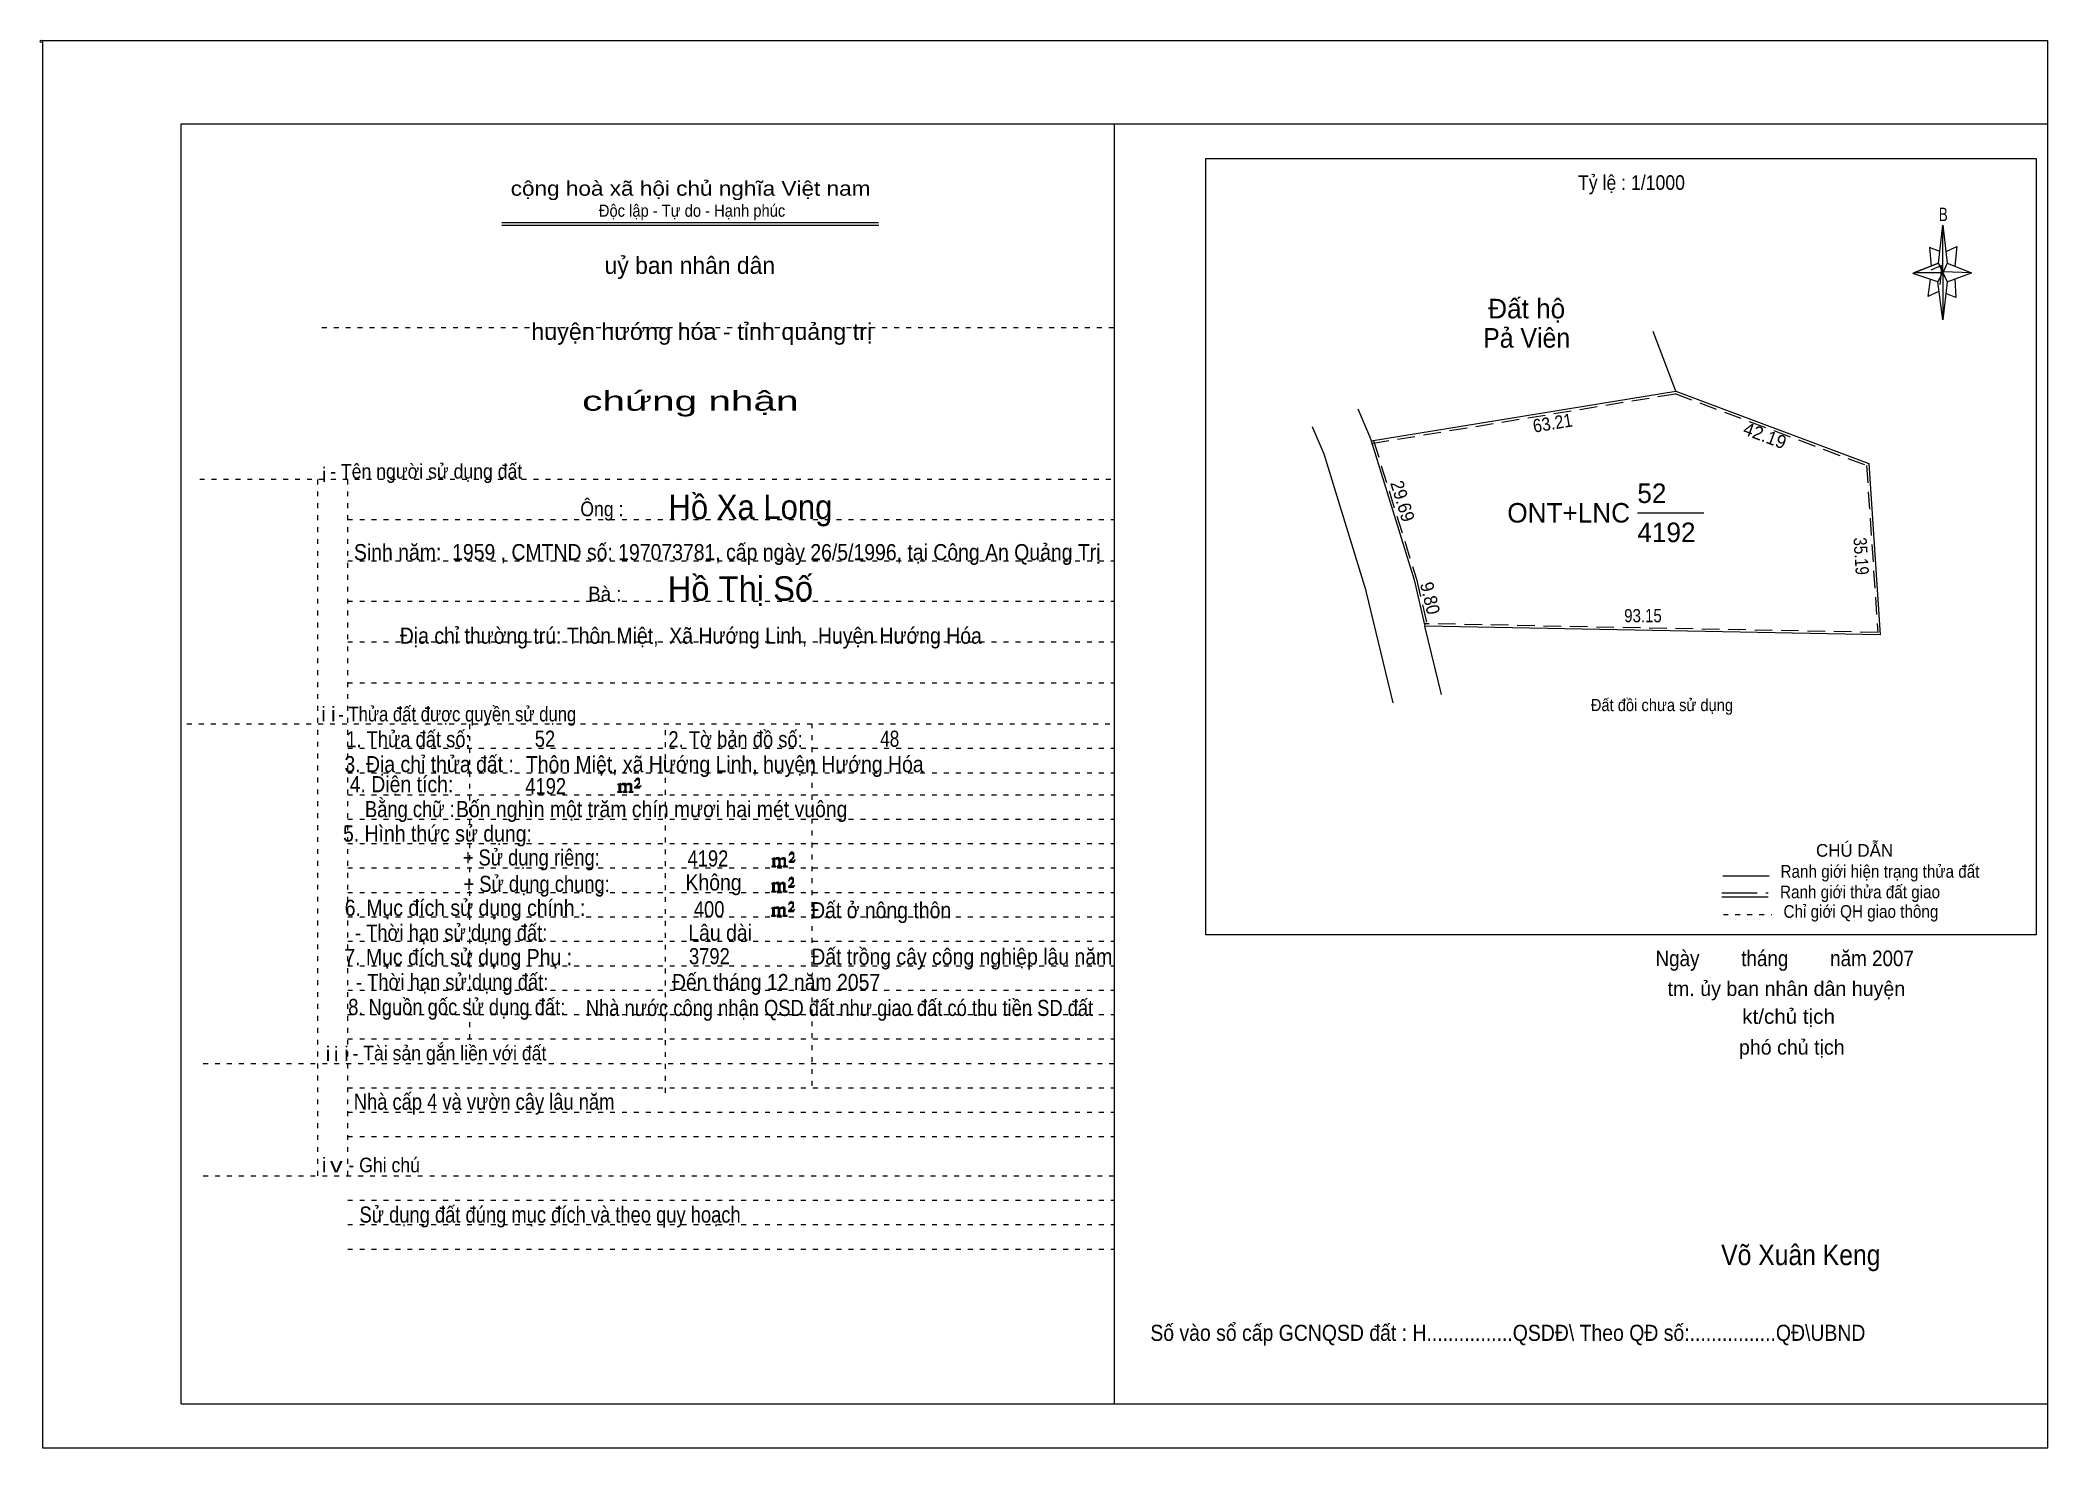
# Model space of a CAD drawing. Header units: centimetres. Extents: x -1.6 to 39.5, y -3.3 to 25.5.
import ezdxf
from ezdxf.enums import TextEntityAlignment as Align

# ---------------------------------------------------------------- set-up
doc = ezdxf.new("R2010")
doc.units = ezdxf.units.CM
doc.header["$LTSCALE"] = 0.12
for name, pattern in [('DOTTED', [1.5, 0.3, -1.2]), ('LONG_DASHED', [7.5, 6, -1.5]), ('MEDIUM_DASHED', [4.5, 3, -1.5])]:
    doc.linetypes.add(name, pattern=pattern)
for name, color, linetype, lineweight in [('1', 7, 'DOTTED', 13), ('10', 7, 'Continuous', 13), ('13', 7, 'Continuous', 13), ('4', 7, 'Continuous', 13), ('5', 7, 'Continuous', 13), ('50', 7, 'Continuous', 13)]:
    doc.layers.add(name, color=color, linetype=linetype, lineweight=lineweight)
doc.layers.add('30', color=7, linetype='Continuous')

msp = doc.modelspace()

# ---------------------------------------------------------------- hatches: boundary and pattern name
at = {"layer": '50'}
for points in [[(10.27, 10.13), (10.27, 10.12), (10.27, 10.11), (10.25, 10.11), (10.24, 10.11), (10.24, 10.1), (10.33, 10.1), (10.33, 10.11), (10.32, 10.11), (10.31, 10.11), (10.31, 10.12), (10.31, 10.13), (10.31, 10.24), (10.31, 10.25), (10.32, 10.26), (10.34, 10.26), (10.35, 10.26), (10.36, 10.26), (10.37, 10.25), (10.39, 10.22), (10.39, 10.13), (10.37, 10.12), (10.37, 10.11), (10.36, 10.11), (10.35, 10.11), (10.35, 10.1), (10.44, 10.1), (10.44, 10.11), (10.43, 10.11), (10.42, 10.11), (10.42, 10.12), (10.42, 10.13), (10.42, 10.24), (10.44, 10.26), (10.45, 10.26), (10.46, 10.26), (10.49, 10.26), (10.49, 10.25), (10.5, 10.24), (10.5, 10.22), (10.5, 10.13), (10.5, 10.12), (10.49, 10.11), (10.49, 10.11), (10.47, 10.11), (10.47, 10.1), (10.56, 10.1), (10.56, 10.11), (10.55, 10.11), (10.54, 10.11), (10.53, 10.12), (10.53, 10.13), (10.53, 10.2), (10.53, 10.25), (10.53, 10.26), (10.52, 10.27), (10.5, 10.28), (10.47, 10.28), (10.46, 10.28), (10.44, 10.27), (10.41, 10.25), (10.41, 10.26), (10.4, 10.28), (10.39, 10.28), (10.37, 10.28), (10.35, 10.28), (10.34, 10.28), (10.32, 10.26), (10.31, 10.26), (10.31, 10.25), (10.31, 10.25), (10.31, 10.26), (10.31, 10.28), (10.24, 10.26), (10.24, 10.26), (10.25, 10.26), (10.27, 10.25), (10.27, 10.24), (10.27, 10.23)], [(10.69, 10.19), (10.72, 10.24), (10.72, 10.24), (10.71, 10.22), (10.69, 10.22), (10.68, 10.22), (10.63, 10.22), (10.66, 10.26), (10.67, 10.27), (10.69, 10.28), (10.69, 10.3), (10.69, 10.32), (10.69, 10.34), (10.69, 10.35), (10.69, 10.37), (10.68, 10.38), (10.67, 10.38), (10.66, 10.39), (10.65, 10.39), (10.63, 10.38), (10.63, 10.38), (10.62, 10.37), (10.61, 10.35), (10.59, 10.33), (10.61, 10.33), (10.61, 10.35), (10.62, 10.35), (10.63, 10.36), (10.65, 10.36), (10.66, 10.36), (10.67, 10.35), (10.68, 10.35), (10.68, 10.32), (10.68, 10.3), (10.66, 10.28), (10.66, 10.26), (10.65, 10.25), (10.59, 10.2), (10.59, 10.19)], [(13.42, 8.61), (13.42, 8.6), (13.42, 8.59), (13.41, 8.59), (13.4, 8.59), (13.4, 8.57), (13.48, 8.57), (13.48, 8.59), (13.47, 8.59), (13.46, 8.59), (13.46, 8.6), (13.46, 8.61), (13.46, 8.72), (13.46, 8.73), (13.47, 8.74), (13.5, 8.74), (13.51, 8.74), (13.52, 8.74), (13.53, 8.73), (13.54, 8.69), (13.54, 8.61), (13.53, 8.6), (13.53, 8.59), (13.52, 8.59), (13.51, 8.59), (13.51, 8.57), (13.6, 8.57), (13.6, 8.59), (13.58, 8.59), (13.57, 8.59), (13.57, 8.6), (13.57, 8.61), (13.57, 8.72), (13.6, 8.74), (13.61, 8.74), (13.62, 8.74), (13.64, 8.74), (13.64, 8.73), (13.65, 8.72), (13.65, 8.69), (13.65, 8.61), (13.65, 8.6), (13.64, 8.59), (13.64, 8.59), (13.63, 8.59), (13.63, 8.57), (13.72, 8.57), (13.72, 8.59), (13.7, 8.59), (13.69, 8.59), (13.68, 8.6), (13.68, 8.61), (13.68, 8.68), (13.68, 8.73), (13.68, 8.74), (13.67, 8.75), (13.65, 8.76), (13.63, 8.76), (13.62, 8.76), (13.6, 8.75), (13.56, 8.73), (13.56, 8.74), (13.55, 8.76), (13.54, 8.76), (13.53, 8.76), (13.51, 8.76), (13.5, 8.76), (13.47, 8.74), (13.46, 8.74), (13.46, 8.73), (13.46, 8.73), (13.46, 8.74), (13.46, 8.76), (13.4, 8.74), (13.4, 8.74), (13.41, 8.74), (13.42, 8.73), (13.42, 8.72), (13.42, 8.71)], [(13.85, 8.67), (13.87, 8.72), (13.87, 8.72), (13.86, 8.69), (13.85, 8.69), (13.84, 8.69), (13.78, 8.69), (13.82, 8.74), (13.83, 8.75), (13.85, 8.76), (13.85, 8.78), (13.85, 8.79), (13.85, 8.82), (13.85, 8.83), (13.85, 8.85), (13.84, 8.86), (13.83, 8.86), (13.82, 8.87), (13.8, 8.87), (13.78, 8.86), (13.78, 8.86), (13.77, 8.85), (13.76, 8.83), (13.75, 8.81), (13.76, 8.81), (13.76, 8.83), (13.77, 8.83), (13.78, 8.84), (13.8, 8.84), (13.82, 8.84), (13.83, 8.83), (13.84, 8.83), (13.84, 8.79), (13.84, 8.78), (13.82, 8.76), (13.82, 8.74), (13.8, 8.73), (13.75, 8.68), (13.75, 8.67)], [(13.41, 8.09), (13.41, 8.08), (13.41, 8.07), (13.4, 8.07), (13.39, 8.07), (13.39, 8.06), (13.48, 8.06), (13.48, 8.07), (13.47, 8.07), (13.45, 8.07), (13.45, 8.08), (13.45, 8.09), (13.45, 8.2), (13.45, 8.21), (13.47, 8.23), (13.49, 8.23), (13.5, 8.23), (13.51, 8.23), (13.52, 8.21), (13.53, 8.18), (13.53, 8.09), (13.52, 8.08), (13.52, 8.07), (13.51, 8.07), (13.5, 8.07), (13.5, 8.06), (13.59, 8.06), (13.59, 8.07), (13.58, 8.07), (13.57, 8.07), (13.57, 8.08), (13.57, 8.09), (13.57, 8.2), (13.59, 8.23), (13.6, 8.23), (13.61, 8.23), (13.63, 8.23), (13.63, 8.21), (13.64, 8.2), (13.64, 8.18), (13.64, 8.09), (13.64, 8.08), (13.63, 8.07), (13.63, 8.07), (13.62, 8.07), (13.62, 8.06), (13.71, 8.06), (13.71, 8.07), (13.7, 8.07), (13.69, 8.07), (13.67, 8.08), (13.67, 8.09), (13.67, 8.17), (13.67, 8.21), (13.67, 8.23), (13.66, 8.24), (13.64, 8.25), (13.62, 8.25), (13.61, 8.25), (13.59, 8.24), (13.55, 8.21), (13.55, 8.23), (13.54, 8.25), (13.53, 8.25), (13.52, 8.25), (13.5, 8.25), (13.49, 8.25), (13.47, 8.23), (13.45, 8.23), (13.45, 8.21), (13.45, 8.21), (13.45, 8.23), (13.45, 8.25), (13.39, 8.23), (13.39, 8.23), (13.4, 8.23), (13.41, 8.21), (13.41, 8.2), (13.41, 8.19)], [(13.84, 8.16), (13.86, 8.2), (13.86, 8.2), (13.85, 8.18), (13.84, 8.18), (13.83, 8.18), (13.77, 8.18), (13.81, 8.23), (13.82, 8.24), (13.84, 8.25), (13.84, 8.27), (13.84, 8.28), (13.84, 8.3), (13.84, 8.31), (13.84, 8.34), (13.83, 8.35), (13.82, 8.35), (13.81, 8.36), (13.8, 8.36), (13.77, 8.35), (13.77, 8.35), (13.76, 8.34), (13.75, 8.31), (13.74, 8.29), (13.75, 8.29), (13.75, 8.31), (13.76, 8.31), (13.77, 8.33), (13.8, 8.33), (13.81, 8.33), (13.82, 8.31), (13.83, 8.31), (13.83, 8.28), (13.83, 8.27), (13.81, 8.25), (13.81, 8.23), (13.8, 8.21), (13.74, 8.17), (13.74, 8.16)], [(13.84, 7.66), (13.86, 7.71), (13.86, 7.71), (13.85, 7.68), (13.84, 7.68), (13.83, 7.68), (13.77, 7.68), (13.81, 7.73), (13.82, 7.74), (13.84, 7.75), (13.84, 7.77), (13.84, 7.78), (13.84, 7.81), (13.84, 7.82), (13.84, 7.84), (13.83, 7.85), (13.82, 7.85), (13.81, 7.86), (13.79, 7.86), (13.77, 7.85), (13.77, 7.85), (13.76, 7.84), (13.75, 7.82), (13.74, 7.8), (13.75, 7.8), (13.75, 7.82), (13.76, 7.82), (13.77, 7.83), (13.79, 7.83), (13.81, 7.83), (13.82, 7.82), (13.83, 7.82), (13.83, 7.78), (13.83, 7.77), (13.81, 7.75), (13.81, 7.73), (13.79, 7.72), (13.74, 7.67), (13.74, 7.66)], [(13.41, 7.6), (13.41, 7.59), (13.41, 7.58), (13.4, 7.58), (13.39, 7.58), (13.39, 7.56), (13.47, 7.56), (13.47, 7.58), (13.46, 7.58), (13.45, 7.58), (13.45, 7.59), (13.45, 7.6), (13.45, 7.71), (13.45, 7.72), (13.46, 7.73), (13.49, 7.73), (13.5, 7.73), (13.51, 7.73), (13.52, 7.72), (13.53, 7.68), (13.53, 7.6), (13.52, 7.59), (13.52, 7.58), (13.51, 7.58), (13.5, 7.58), (13.5, 7.56), (13.59, 7.56), (13.59, 7.58), (13.57, 7.58), (13.56, 7.58), (13.56, 7.59), (13.56, 7.6), (13.56, 7.71), (13.59, 7.73), (13.6, 7.73), (13.61, 7.73), (13.63, 7.73), (13.63, 7.72), (13.64, 7.71), (13.64, 7.68), (13.64, 7.6), (13.64, 7.59), (13.63, 7.58), (13.63, 7.58), (13.62, 7.58), (13.62, 7.56), (13.71, 7.56), (13.71, 7.58), (13.69, 7.58), (13.68, 7.58), (13.67, 7.59), (13.67, 7.6), (13.67, 7.67), (13.67, 7.72), (13.67, 7.73), (13.66, 7.74), (13.64, 7.75), (13.62, 7.75), (13.61, 7.75), (13.59, 7.74), (13.55, 7.72), (13.55, 7.73), (13.54, 7.75), (13.53, 7.75), (13.52, 7.75), (13.5, 7.75), (13.49, 7.75), (13.46, 7.73), (13.45, 7.73), (13.45, 7.72), (13.45, 7.72), (13.45, 7.73), (13.45, 7.75), (13.39, 7.73), (13.39, 7.73), (13.4, 7.73), (13.41, 7.72), (13.41, 7.71), (13.41, 7.7)]]:
    msp.add_hatch(color=256, dxfattribs=at).paths.add_polyline_path(points)

# ---------------------------------------------------------------- linework, layer by layer
at = {"layer": '1', "linetype": 'Continuous'}
for p, q in [((1.31, -2.42), (1.31, 23.78)), ((1.31, 23.78), (39.51, 23.78)), ((20.41, -2.42), (20.41, 23.78)), ((39.51, -2.42), (39.51, 23.78)), ((7.87, 21.76), (15.58, 21.76)), ((7.87, 21.71), (15.59, 21.71)), ((37.26, 20.55), (36.75, 20.72)), ((1.31, -2.42), (39.51, -2.42))]:
    msp.add_line(p, q, dxfattribs=at)
at = {"layer": '1'}
for p, q in [((4.19, 19.61), (20.41, 19.61)), ((1.69, 16.51), (20.41, 16.51)), ((4.11, 2.25), (4.11, 16.51)), ((4.72, 2.25), (4.72, 16.51)), ((4.72, 15.68), (20.41, 15.68)), ((4.72, 14.84), (20.41, 14.84)), ((4.72, 14.01), (20.41, 14.01)), ((4.72, 13.18), (20.41, 13.18)), ((4.72, 12.34), (20.41, 12.34)), ((1.43, 11.5), (20.41, 11.5)), ((7.22, 5.05), (7.22, 11.5)), ((11.22, 3.95), (11.22, 11.5)), ((14.22, 4.09), (14.22, 11.5)), ((4.72, 11), (20.41, 11)), ((4.72, 10.5), (20.41, 10.5)), ((4.72, 10.05), (20.41, 10.05)), ((4.72, 9.55), (20.41, 9.55)), ((4.72, 9.05), (20.41, 9.05)), ((4.72, 8.55), (20.41, 8.55)), ((4.72, 8.05), (20.41, 8.05)), ((4.72, 7.55), (20.41, 7.55)), ((4.72, 7.05), (20.41, 7.05)), ((4.72, 6.55), (20.41, 6.55)), ((4.72, 6.05), (20.41, 6.05)), ((4.72, 5.55), (20.41, 5.55)), ((4.72, 5.05), (20.41, 5.05)), ((1.76, 4.55), (20.41, 4.55)), ((4.72, 4.05), (20.41, 4.05)), ((4.72, 3.55), (20.41, 3.55)), ((4.72, 3.05), (20.41, 3.05)), ((1.76, 2.25), (20.41, 2.25)), ((4.72, 1.75), (20.41, 1.75)), ((4.72, 1.25), (20.41, 1.25)), ((4.72, 0.75), (20.41, 0.75))]:
    msp.add_line(p, q, dxfattribs=at)
at = {"layer": '1', "linetype": 'Continuous'}
msp.add_lwpolyline([(-1.53, -3.32), (39.51, -3.32), (39.51, 25.48), (-1.53, 25.48)], close=True, dxfattribs=at)
msp.add_lwpolyline([(37.27, 20.35), (37.06, 20.25), (37.11, 20.6)], dxfattribs=at)
at = {"layer": '10'}
for p, q in [((31.9, 18.31), (31.43, 19.53)), ((25.66, 17.29), (31.9, 18.31)), ((24.47, 17.56), (24.46, 17.58)), ((26.11, 11.93), (25.57, 14.19)), ((27.1, 12.1), (26.76, 13.5))]:
    msp.add_line(p, q, dxfattribs=at)
at = {"layer": '10', "linetype": 'MEDIUM_DASHED'}
msp.add_line((25.67, 17.24), (31.91, 18.26), dxfattribs=at)
at = {"layer": '10'}
for points in [[(31.9, 18.31), (35.85, 16.83), (36.08, 13.32), (26.76, 13.5)], [(25.39, 17.95), (25.63, 17.39), (25.66, 17.29)], [(25.57, 14.19), (25.56, 14.22), (24.7, 17.02), (24.47, 17.56)], [(25.66, 17.29), (26.54, 14.45), (26.76, 13.5)]]:
    msp.add_lwpolyline(points, dxfattribs=at)
at = {"layer": '10', "linetype": 'MEDIUM_DASHED'}
for points in [[(31.88, 18.26), (35.8, 16.79), (36.03, 13.37), (26.76, 13.55)], [(25.71, 17.3), (26.59, 14.46), (26.81, 13.51)]]:
    msp.add_lwpolyline(points, dxfattribs=at)
at = {"layer": '13'}
msp.add_line((31.11, 15.82), (32.47, 15.82), dxfattribs=at)
at = {"layer": '4'}
for p, q in [((32.86, 8.39), (33.81, 8.39)), ((32.84, 7.96), (33.79, 7.96))]:
    msp.add_line(p, q, dxfattribs=at)
at = {"layer": '4', "linetype": 'LONG_DASHED'}
msp.add_line((32.84, 8.04), (33.79, 8.04), dxfattribs=at)
at = {"layer": '4', "linetype": 'DOTTED'}
msp.add_line((32.87, 7.6), (33.86, 7.6), dxfattribs=at)
at = {"layer": '4'}
msp.add_lwpolyline([(22.28, 23.07), (39.27, 23.07), (39.27, 7.18), (22.28, 7.18)], close=True, dxfattribs=at)
msp.add_circle((-1.55, 25.47), 0.025, dxfattribs=at)
at = {"layer": '5'}
for p, q in [((37.27, 20.93), (37.36, 21.71)), ((37.45, 20.55), (37.36, 19.77)), ((37.45, 20.93), (37.95, 20.73)), ((37.61, 20.61), (37.63, 20.23)), ((37.63, 20.23), (37.42, 20.31))]:
    msp.add_line(p, q, dxfattribs=at)
for points in [[(37.36, 21.71), (37.45, 20.93), (37.36, 20.73)], [(37.36, 20.73), (36.77, 20.73), (37.27, 20.93), (37.45, 20.55), (37.95, 20.73), (37.36, 20.75)], [(37.36, 20.73), (37.36, 19.77), (37.26, 20.55)]]:
    msp.add_lwpolyline(points, close=True, dxfattribs=at)
for points in [[(37.3, 21.17), (37.09, 21.25), (37.12, 20.87)], [(37.43, 21.17), (37.65, 21.27), (37.61, 20.87)], [(37.36, 20.73), (37.27, 20.93), (36.77, 20.73)], [(37.12, 20.79), (37.34, 20.89), (37.3, 20.49)], [(37.36, 20.73), (37.45, 20.55), (37.95, 20.73)]]:
    msp.add_lwpolyline(points, dxfattribs=at)
at = {"layer": '50'}
for points in [[(10.27, 10.13), (10.27, 10.12), (10.27, 10.11), (10.25, 10.11), (10.24, 10.11), (10.24, 10.1), (10.33, 10.1), (10.33, 10.11), (10.32, 10.11), (10.31, 10.11), (10.31, 10.12), (10.31, 10.13), (10.31, 10.24), (10.31, 10.25), (10.32, 10.26), (10.34, 10.26), (10.35, 10.26), (10.36, 10.26), (10.37, 10.25), (10.39, 10.22), (10.39, 10.13), (10.37, 10.12), (10.37, 10.11), (10.36, 10.11), (10.35, 10.11), (10.35, 10.1), (10.44, 10.1), (10.44, 10.11), (10.43, 10.11), (10.42, 10.11), (10.42, 10.12), (10.42, 10.13), (10.42, 10.24), (10.44, 10.26), (10.45, 10.26), (10.46, 10.26), (10.49, 10.26), (10.49, 10.25), (10.5, 10.24), (10.5, 10.22), (10.5, 10.13), (10.5, 10.12), (10.49, 10.11), (10.49, 10.11), (10.47, 10.11), (10.47, 10.1), (10.56, 10.1), (10.56, 10.11), (10.55, 10.11), (10.54, 10.11), (10.53, 10.12), (10.53, 10.13), (10.53, 10.2), (10.53, 10.25), (10.53, 10.26), (10.52, 10.27), (10.5, 10.28), (10.47, 10.28), (10.46, 10.28), (10.44, 10.27), (10.41, 10.25), (10.41, 10.26), (10.4, 10.28), (10.39, 10.28), (10.37, 10.28), (10.35, 10.28), (10.34, 10.28), (10.32, 10.26), (10.31, 10.26), (10.31, 10.25), (10.31, 10.25), (10.31, 10.26), (10.31, 10.28), (10.24, 10.26), (10.24, 10.26), (10.25, 10.26), (10.27, 10.25), (10.27, 10.24), (10.27, 10.23)], [(10.69, 10.19), (10.72, 10.24), (10.72, 10.24), (10.71, 10.22), (10.69, 10.22), (10.68, 10.22), (10.63, 10.22), (10.66, 10.26), (10.67, 10.27), (10.69, 10.28), (10.69, 10.3), (10.69, 10.32), (10.69, 10.34), (10.69, 10.35), (10.69, 10.37), (10.68, 10.38), (10.67, 10.38), (10.66, 10.39), (10.65, 10.39), (10.63, 10.38), (10.63, 10.38), (10.62, 10.37), (10.61, 10.35), (10.59, 10.33), (10.61, 10.33), (10.61, 10.35), (10.62, 10.35), (10.63, 10.36), (10.65, 10.36), (10.66, 10.36), (10.67, 10.35), (10.68, 10.35), (10.68, 10.32), (10.68, 10.3), (10.66, 10.28), (10.66, 10.26), (10.65, 10.25), (10.59, 10.2), (10.59, 10.19)], [(13.42, 8.61), (13.42, 8.6), (13.42, 8.59), (13.41, 8.59), (13.4, 8.59), (13.4, 8.57), (13.48, 8.57), (13.48, 8.59), (13.47, 8.59), (13.46, 8.59), (13.46, 8.6), (13.46, 8.61), (13.46, 8.72), (13.46, 8.73), (13.47, 8.74), (13.5, 8.74), (13.51, 8.74), (13.52, 8.74), (13.53, 8.73), (13.54, 8.69), (13.54, 8.61), (13.53, 8.6), (13.53, 8.59), (13.52, 8.59), (13.51, 8.59), (13.51, 8.57), (13.6, 8.57), (13.6, 8.59), (13.58, 8.59), (13.57, 8.59), (13.57, 8.6), (13.57, 8.61), (13.57, 8.72), (13.6, 8.74), (13.61, 8.74), (13.62, 8.74), (13.64, 8.74), (13.64, 8.73), (13.65, 8.72), (13.65, 8.69), (13.65, 8.61), (13.65, 8.6), (13.64, 8.59), (13.64, 8.59), (13.63, 8.59), (13.63, 8.57), (13.72, 8.57), (13.72, 8.59), (13.7, 8.59), (13.69, 8.59), (13.68, 8.6), (13.68, 8.61), (13.68, 8.68), (13.68, 8.73), (13.68, 8.74), (13.67, 8.75), (13.65, 8.76), (13.63, 8.76), (13.62, 8.76), (13.6, 8.75), (13.56, 8.73), (13.56, 8.74), (13.55, 8.76), (13.54, 8.76), (13.53, 8.76), (13.51, 8.76), (13.5, 8.76), (13.47, 8.74), (13.46, 8.74), (13.46, 8.73), (13.46, 8.73), (13.46, 8.74), (13.46, 8.76), (13.4, 8.74), (13.4, 8.74), (13.41, 8.74), (13.42, 8.73), (13.42, 8.72), (13.42, 8.71)], [(13.85, 8.67), (13.87, 8.72), (13.87, 8.72), (13.86, 8.69), (13.85, 8.69), (13.84, 8.69), (13.78, 8.69), (13.82, 8.74), (13.83, 8.75), (13.85, 8.76), (13.85, 8.78), (13.85, 8.79), (13.85, 8.82), (13.85, 8.83), (13.85, 8.85), (13.84, 8.86), (13.83, 8.86), (13.82, 8.87), (13.8, 8.87), (13.78, 8.86), (13.78, 8.86), (13.77, 8.85), (13.76, 8.83), (13.75, 8.81), (13.76, 8.81), (13.76, 8.83), (13.77, 8.83), (13.78, 8.84), (13.8, 8.84), (13.82, 8.84), (13.83, 8.83), (13.84, 8.83), (13.84, 8.79), (13.84, 8.78), (13.82, 8.76), (13.82, 8.74), (13.8, 8.73), (13.75, 8.68), (13.75, 8.67)], [(13.41, 8.09), (13.41, 8.08), (13.41, 8.07), (13.4, 8.07), (13.39, 8.07), (13.39, 8.06), (13.48, 8.06), (13.48, 8.07), (13.47, 8.07), (13.45, 8.07), (13.45, 8.08), (13.45, 8.09), (13.45, 8.2), (13.45, 8.21), (13.47, 8.23), (13.49, 8.23), (13.5, 8.23), (13.51, 8.23), (13.52, 8.21), (13.53, 8.18), (13.53, 8.09), (13.52, 8.08), (13.52, 8.07), (13.51, 8.07), (13.5, 8.07), (13.5, 8.06), (13.59, 8.06), (13.59, 8.07), (13.58, 8.07), (13.57, 8.07), (13.57, 8.08), (13.57, 8.09), (13.57, 8.2), (13.59, 8.23), (13.6, 8.23), (13.61, 8.23), (13.63, 8.23), (13.63, 8.21), (13.64, 8.2), (13.64, 8.18), (13.64, 8.09), (13.64, 8.08), (13.63, 8.07), (13.63, 8.07), (13.62, 8.07), (13.62, 8.06), (13.71, 8.06), (13.71, 8.07), (13.7, 8.07), (13.69, 8.07), (13.67, 8.08), (13.67, 8.09), (13.67, 8.17), (13.67, 8.21), (13.67, 8.23), (13.66, 8.24), (13.64, 8.25), (13.62, 8.25), (13.61, 8.25), (13.59, 8.24), (13.55, 8.21), (13.55, 8.23), (13.54, 8.25), (13.53, 8.25), (13.52, 8.25), (13.5, 8.25), (13.49, 8.25), (13.47, 8.23), (13.45, 8.23), (13.45, 8.21), (13.45, 8.21), (13.45, 8.23), (13.45, 8.25), (13.39, 8.23), (13.39, 8.23), (13.4, 8.23), (13.41, 8.21), (13.41, 8.2), (13.41, 8.19)], [(13.84, 8.16), (13.86, 8.2), (13.86, 8.2), (13.85, 8.18), (13.84, 8.18), (13.83, 8.18), (13.77, 8.18), (13.81, 8.23), (13.82, 8.24), (13.84, 8.25), (13.84, 8.27), (13.84, 8.28), (13.84, 8.3), (13.84, 8.31), (13.84, 8.34), (13.83, 8.35), (13.82, 8.35), (13.81, 8.36), (13.8, 8.36), (13.77, 8.35), (13.77, 8.35), (13.76, 8.34), (13.75, 8.31), (13.74, 8.29), (13.75, 8.29), (13.75, 8.31), (13.76, 8.31), (13.77, 8.33), (13.8, 8.33), (13.81, 8.33), (13.82, 8.31), (13.83, 8.31), (13.83, 8.28), (13.83, 8.27), (13.81, 8.25), (13.81, 8.23), (13.8, 8.21), (13.74, 8.17), (13.74, 8.16)], [(13.84, 7.66), (13.86, 7.71), (13.86, 7.71), (13.85, 7.68), (13.84, 7.68), (13.83, 7.68), (13.77, 7.68), (13.81, 7.73), (13.82, 7.74), (13.84, 7.75), (13.84, 7.77), (13.84, 7.78), (13.84, 7.81), (13.84, 7.82), (13.84, 7.84), (13.83, 7.85), (13.82, 7.85), (13.81, 7.86), (13.79, 7.86), (13.77, 7.85), (13.77, 7.85), (13.76, 7.84), (13.75, 7.82), (13.74, 7.8), (13.75, 7.8), (13.75, 7.82), (13.76, 7.82), (13.77, 7.83), (13.79, 7.83), (13.81, 7.83), (13.82, 7.82), (13.83, 7.82), (13.83, 7.78), (13.83, 7.77), (13.81, 7.75), (13.81, 7.73), (13.79, 7.72), (13.74, 7.67), (13.74, 7.66)], [(13.41, 7.6), (13.41, 7.59), (13.41, 7.58), (13.4, 7.58), (13.39, 7.58), (13.39, 7.56), (13.47, 7.56), (13.47, 7.58), (13.46, 7.58), (13.45, 7.58), (13.45, 7.59), (13.45, 7.6), (13.45, 7.71), (13.45, 7.72), (13.46, 7.73), (13.49, 7.73), (13.5, 7.73), (13.51, 7.73), (13.52, 7.72), (13.53, 7.68), (13.53, 7.6), (13.52, 7.59), (13.52, 7.58), (13.51, 7.58), (13.5, 7.58), (13.5, 7.56), (13.59, 7.56), (13.59, 7.58), (13.57, 7.58), (13.56, 7.58), (13.56, 7.59), (13.56, 7.6), (13.56, 7.71), (13.59, 7.73), (13.6, 7.73), (13.61, 7.73), (13.63, 7.73), (13.63, 7.72), (13.64, 7.71), (13.64, 7.68), (13.64, 7.6), (13.64, 7.59), (13.63, 7.58), (13.63, 7.58), (13.62, 7.58), (13.62, 7.56), (13.71, 7.56), (13.71, 7.58), (13.69, 7.58), (13.68, 7.58), (13.67, 7.59), (13.67, 7.6), (13.67, 7.67), (13.67, 7.72), (13.67, 7.73), (13.66, 7.74), (13.64, 7.75), (13.62, 7.75), (13.61, 7.75), (13.59, 7.74), (13.55, 7.72), (13.55, 7.73), (13.54, 7.75), (13.53, 7.75), (13.52, 7.75), (13.5, 7.75), (13.49, 7.75), (13.46, 7.73), (13.45, 7.73), (13.45, 7.72), (13.45, 7.72), (13.45, 7.73), (13.45, 7.75), (13.39, 7.73), (13.39, 7.73), (13.4, 7.73), (13.41, 7.72), (13.41, 7.71), (13.41, 7.7)]]:
    msp.add_lwpolyline(points, close=True, dxfattribs=at)

# ---------------------------------------------------------------- texts
at = {"layer": '1'}
for s, height, width, p in [('cộng hoà xã hội chủ nghĩa Việt nam', 0.3, 1.15, (11.735, 22.31)), ('Độc lập - Tự do - Hạnh phúc', 0.25, 0.9, (11.765, 21.88)), ('chứng nhận', 0.4, 1.55, (11.73, 17.91)), ('- Tên người sử dụng đất', 0.3, 0.9, (6.325, 16.52)), ('- Thửa đất được quyền sử dụng', 0.3, 0.85, (6.96, 11.55)), ('- Tài sản gắn liền với đất ', 0.3, 0.9, (6.85, 4.61)), ('v', 0.3, 1.3, (4.485, 2.32)), ('- Ghi chú', 0.3, 0.9, (5.465, 2.32))]:
    msp.add_text(s, height=height, dxfattribs=dict(at, width=width)).set_placement(p, align=Align.CENTER)
for s, height, p in [('uỷ ban nhân dân', 0.35, (11.72, 20.71)), ('i', 0.3, (4.235, 16.45)), ('i', 0.3, (4.225, 11.55)), ('i', 0.3, (4.425, 11.55)), ('i', 0.3, (4.315, 4.6)), ('i', 0.3, (4.485, 4.59)), ('i', 0.3, (4.695, 4.6)), ('i', 0.3, (4.235, 2.32))]:
    msp.add_text(s, height=height, dxfattribs=at).set_placement(p, align=Align.CENTER)
at = {"layer": '10'}
for s, height, width, p in [('Tỷ lệ : 1/1000', 0.3, 0.9, (30.99, 22.43)), ('Pả Viên', 0.4, 0.95, (28.845, 19.2)), ('Hồ Xa Long', 0.5, 0.95, (12.96, 15.69)), ('Đất đồi chưa sử dụng ', 0.25, 0.9, (31.655, 11.76)), ('Võ Xuân Keng', 0.42, 0.9, (34.455, 0.42))]:
    msp.add_text(s, height=height, dxfattribs=dict(at, width=width)).set_placement(p, align=Align.CENTER)
for s, height, p in [('Đất hộ', 0.4, (28.845, 19.8)), ('Hồ Thị Số', 0.5, (12.755, 14.02))]:
    msp.add_text(s, height=height, dxfattribs=at).set_placement(p, align=Align.CENTER)
msp.add_text('ONT+LNC', height=0.4, dxfattribs=at).set_placement((30.96, 15.62), align=Align.RIGHT)
for s, p in [('52', (31.11, 16.02)), ('4192', (31.11, 15.22))]:
    msp.add_text(s, height=0.4, dxfattribs=at).set_placement(p)
at = {"layer": '30'}
for s, rotation, width, p in [('63.21', 9.333, 0.9, (29.398, 17.525)), ('29.69', 287.202, 0.95, (26.177, 16.02)), ('35.19', 273.748, 0.85, (35.556, 14.924)), ('9.80', 283.398, 0.95, (26.738, 14.041))]:
    msp.add_text(s, height=0.27, rotation=rotation, dxfattribs=dict(at, width=width)).set_placement(p, align=Align.CENTER)
msp.add_text('42.19', height=0.2699, rotation=339.465, dxfattribs=at).set_placement((33.673, 17.275), align=Align.CENTER)
at = {"layer": '30', "width": 0.85}
msp.add_text('93.15', height=0.27, dxfattribs=at).set_placement((31.225, 13.58), align=Align.CENTER)
at = {"layer": '4'}
msp.add_text('CHÚ DẪN', height=0.2591, dxfattribs=at).set_placement((35.555, 8.78), align=Align.CENTER)
at = {"layer": '4', "width": 0.9}
for s, p in [('Ranh giới hiện trạng thửa đất', (36.075, 8.35)), ('Ranh giới thửa đất giao ', (35.71, 7.93)), ('Chỉ giới QH giao thông', (35.685, 7.53))]:
    msp.add_text(s, height=0.2591, dxfattribs=at).set_placement(p, align=Align.CENTER)
at = {"layer": '5', "width": 0.75}
msp.add_text('B', height=0.276, dxfattribs=at).set_placement((37.37, 21.79), align=Align.CENTER)
at = {"layer": '50'}
for s, height, width, p in [('  huyện hướng hóa - tỉnh quảng trị', 0.34, 1.05, (11.83, 19.36)), ('Ông :', 0.3, 0.9, (9.92, 15.75)), ('Sinh năm:  1959 , CMTND số: 197073781, cấp ngày 26/5/1996, tại Công An Quảng Trị', 0.33, 0.9, (12.485, 14.85)), ('Bà :', 0.3, 0.95, (9.98, 14.01)), ('Địa chỉ thường trú: Thôn Miệt,  Xã Hướng Linh,  Huyện Hướng Hóa', 0.33, 0.9, (11.74, 13.14)), ('1. Thửa đất số:  ', 0.33, 0.85, (6.065, 11.02)), ('52', 0.33, 0.85, (8.755, 11.03)), ('2. Tờ bản đồ số:  ', 0.33, 0.85, (12.76, 11.02)), ('48', 0.33, 0.8, (15.81, 11.03)), ('3. Địa chỉ thửa đất : ', 0.33, 0.9, (6.44, 10.51)), ('Thôn Miệt, xã Hướng Linh, huyện Hướng Hóa', 0.33, 0.9, (12.435, 10.51)), ('4. Diện tích: ', 0.33, 0.9, (5.875, 10.1)), ('4192', 0.33, 0.85, (8.77, 10.06)), ('Bằng chữ :', 0.33, 0.85, (5.99, 9.59)), ('Bốn nghìn một trăm chín mươi hai mét vuông', 0.33, 0.9, (10.94, 9.59)), ('5. Hình thức sử dụng:', 0.33, 0.9, (6.555, 9.09)), ('+ Sử dụng riêng:', 0.33, 0.85, (8.475, 8.6)), ('4192', 0.33, 0.85, (12.09, 8.58)), ('+ Sử dụng chung:', 0.33, 0.85, (8.585, 8.06)), ('Không', 0.33, 0.9, (12.205, 8.09)), ('6. Mục đích sử dụng chính :', 0.33, 0.9, (7.12, 7.57)), ('400', 0.33, 0.85, (12.115, 7.54)), ('Đất ở nông thôn', 0.33, 0.9, (15.635, 7.52)), ('- Thời hạn sử dụng đất:', 0.33, 0.85, (6.835, 7.06)), ('Lâu dài', 0.33, 0.9, (12.34, 7.06)), ('7. Mục đích sử dụng Phụ :', 0.33, 0.9, (6.98, 6.56)), ('3792', 0.33, 0.85, (12.12, 6.58)), ('Đất trồng cây công nghiệp lâu năm', 0.33, 0.9, (17.285, 6.57)), ('Ngày        tháng        năm 2007', 0.32, 0.9, (34.125, 6.54)), ('- Thời hạn sử dụng đất:', 0.33, 0.85, (6.855, 6.05)), ('Đến tháng 12 năm 2057', 0.33, 0.9, (13.485, 6.05)), ('8. Nguồn gốc sử dụng đất:', 0.33, 0.85, (6.95, 5.54)), ('Nhà nước công nhận QSD đất như giao đất có thu tiền SD đất ', 0.33, 0.85, (14.835, 5.52)), ('kt/chủ tịch', 0.3, 1.05, (34.205, 5.36)), ('Nhà cấp 4 và vườn cây lâu năm', 0.33, 0.85, (7.51, 3.6)), ('Sử dụng đất đúng mục đích và theo quy hoạch', 0.33, 0.85, (8.86, 1.29)), ('Số vào sổ cấp GCNQSD đất : H................QSDĐ\\ Theo QĐ số:................QĐ\\UBND', 0.33, 0.9, (28.46, -1.13))]:
    msp.add_text(s, height=height, dxfattribs=dict(at, width=width)).set_placement(p, align=Align.CENTER)
for s, p in [('tm. ủy ban nhân dân huyện ', (34.215, 5.93)), ('phó chủ tịch', (34.27, 4.73))]:
    msp.add_text(s, height=0.3, dxfattribs=at).set_placement(p, align=Align.CENTER)

doc.saveas('drawing.dxf')
